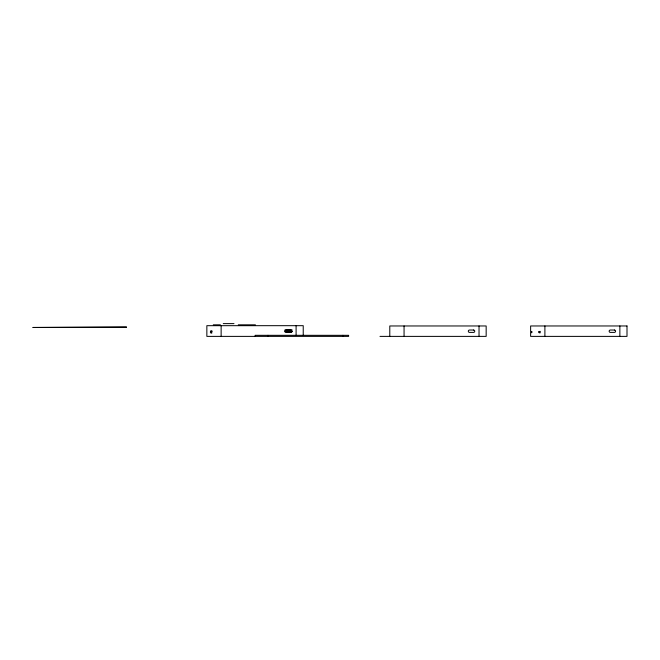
<?xml version="1.0" encoding="UTF-8"?>
<svg xmlns="http://www.w3.org/2000/svg" width="660" height="660" viewBox="0 0 660 660"><rect width="100%" height="100%" fill="white"/><g stroke="black" fill="none" stroke-linecap="round" stroke-linejoin="round"><path stroke-width="0.99" d="M211.687 332.343L211.687 331.864M540.169 332.863L539.269 332.104L540.169 331.345M223.27 323.614L233.978 323.614M213.279 324.827L220.415 324.827M238.285 324.827L255.395 324.827M285.095 329.893L292.091 329.893M210.623 331.031L211.835 331.031M284.988 331.031L292.091 331.031M290.878 331.675L292.05 331.675M285.137 331.749L292.058 331.749M379.987 336.385L486.164 336.385L486.164 325.966L389.788 325.966L389.788 336.385M619.864 325.966L619.864 336.385M544.896 325.966L544.896 336.385M479.028 325.966L479.028 336.385M404.06 325.966L404.06 336.385M342.911 335.321L342.911 336.385M303.229 335.412L303.229 325.677L206.852 325.677L206.852 336.385L348.62 336.385L348.62 335.321L255.123 335.321L255.123 336.385M296.092 325.677L296.092 335.412M285.029 330.132L285.029 332.038M267.976 335.321L267.976 336.385M221.133 325.677L221.133 336.385M211.645 332.343A0.932 0.635 90 0 1 210.424 332.343L210.424 331.864A0.932 0.635 90 0 1 211.645 331.864M211.876 333.003A0.932 0.635 -90 0 1 211.497 332.574L211.497 331.642A0.932 0.635 -90 0 1 212.207 331.204M531.44 331.906C531.712 334.686 532.372 330.041 531.44 331.906M538.741 331.906C539.608 334.876 540.911 329.818 538.741 331.906M627 325.966L530.623 325.966L530.623 336.385L627 336.385L627 325.966M126.505 327.112L33 327.467L126.505 327.112M290.631 330.033L286.564 330.033A1.18 1.18 0 0 0 285.384 331.213A1.18 1.18 0 0 0 286.564 332.392L290.631 332.392A1.18 1.18 0 0 0 291.811 331.213A1.18 1.18 0 0 0 290.631 330.033M473.566 330.033L469.491 330.033A1.18 1.18 0 0 0 468.319 331.213A1.18 1.18 0 0 0 469.491 332.392L473.566 332.392A1.18 1.18 0 0 0 474.738 331.213A1.18 1.18 0 0 0 473.566 330.033M614.402 330.033L610.327 330.033A1.18 1.18 0 0 0 609.155 331.213A1.18 1.18 0 0 0 610.327 332.392L614.402 332.392A1.18 1.18 0 0 0 615.574 331.213A1.18 1.18 0 0 0 614.402 330.033"/></g></svg>
